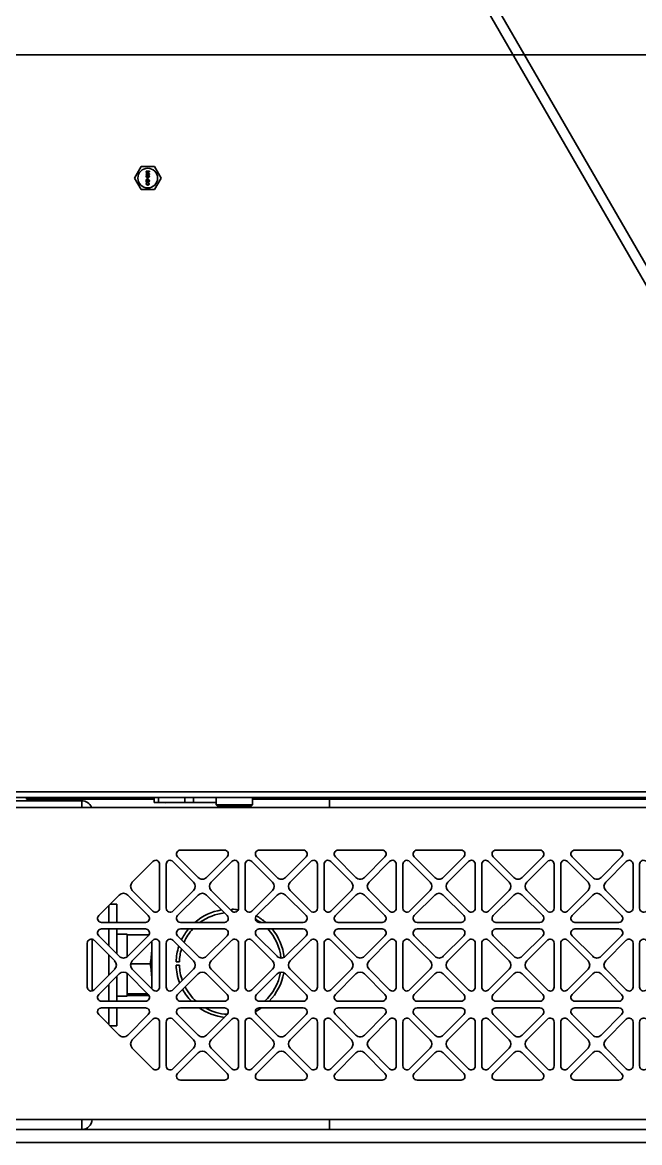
# Model space of a CAD drawing. Header units: millimetres. Extents: x 32496 to 166256, y 3504 to 23939.
# Drawn here: x 65241.1 to 65428.8, y 12300.2 to 12641 of the extents above; entities that cross this region are included whole.
import ezdxf

# ---------------------------------------------------------------- set-up
doc = ezdxf.new("R2010")
doc.units = ezdxf.units.MM
doc.layers.get('0').update_dxf_attribs({"lineweight": 35})

# ---------------------------------------------------------------- blocks, each defined once
blk = doc.blocks.new('DRGTJHYTHRTTR')
at = {"color": 7, "linetype": 'Continuous'}
blk.add_line((47579.04, -50335.69), (46024.04, -50335.69), dxfattribs=at)
blk = doc.blocks.new('8-1250')
at = {"linetype": 'Continuous'}
for p, q in [((-7852.13, -33994.26), (-7464.13, -34666.29)), ((-7852.13, -34000.26), (-7467.6, -34666.29)), ((-7771, -34377.85), (-7768.98, -34374.35)), ((-7764.93, -34374.35), (-7768.98, -34374.35)), ((-7764.93, -34374.35), (-7762.91, -34377.85)), ((-7767.45, -34375.87), (-7767.45, -34375.75)), ((-7767.45, -34375.75), (-7766.45, -34375.75)), ((-7766.67, -34375.87), (-7767.45, -34376.17)), ((-7766.67, -34375.87), (-7767.45, -34375.87)), ((-7767.45, -34376.33), (-7767.45, -34376.17)), ((-7767.45, -34376.33), (-7766.67, -34376.62)), ((-7767.45, -34376.75), (-7767.45, -34376.62)), ((-7767.45, -34376.62), (-7766.67, -34376.62)), ((-7766.45, -34376.75), (-7767.45, -34376.75)), ((-7767.43, -34377.14), (-7767.45, -34377.25)), ((-7767.45, -34377.35), (-7767.45, -34377.25)), ((-7767.45, -34377.35), (-7767.43, -34377.46)), ((-7767.37, -34377.04), (-7767.43, -34377.14)), ((-7767.43, -34377.46), (-7767.37, -34377.56)), ((-7767.28, -34376.98), (-7767.37, -34377.04)), ((-7767.37, -34377.56), (-7767.28, -34377.62)), ((-7767.35, -34376.25), (-7766.45, -34375.94)), ((-7766.45, -34376.56), (-7767.35, -34376.25)), ((-7767.35, -34377.23), (-7767.33, -34377.17)), ((-7767.35, -34377.23), (-7767.35, -34377.37)), ((-7767.33, -34377.44), (-7767.35, -34377.37)), ((-7767.33, -34377.17), (-7767.28, -34377.1)), ((-7767.28, -34377.5), (-7767.33, -34377.44)), ((-7767.18, -34376.94), (-7767.28, -34376.98)), ((-7767.28, -34377.1), (-7767.22, -34377.06)), ((-7767.22, -34377.54), (-7767.28, -34377.5)), ((-7767.28, -34377.62), (-7767.18, -34377.67)), ((-7767.22, -34377.06), (-7767.16, -34377.04)), ((-7767.16, -34377.56), (-7767.22, -34377.54)), ((-7767.03, -34376.92), (-7767.18, -34376.94)), ((-7767.07, -34377.67), (-7767.18, -34377.67)), ((-7767.09, -34377.04), (-7767.16, -34377.04)), ((-7767.16, -34377.56), (-7767.09, -34377.56)), ((-7767.09, -34377.04), (-7767.03, -34377.06)), ((-7767.03, -34377.54), (-7767.09, -34377.56)), ((-7767.07, -34377.83), (-7767.09, -34377.85)), ((-7767.07, -34377.67), (-7766.97, -34377.62)), ((-7766.94, -34377.96), (-7767.07, -34377.83)), ((-7767.03, -34376.92), (-7766.88, -34376.92)), ((-7767.03, -34377.06), (-7766.99, -34377.1)), ((-7766.99, -34377.5), (-7767.03, -34377.54)), ((-7766.99, -34377.1), (-7766.94, -34377.17)), ((-7766.94, -34377.44), (-7766.99, -34377.5)), ((-7766.97, -34377.62), (-7766.9, -34377.56)), ((-7766.94, -34377.17), (-7766.92, -34377.23)), ((-7766.92, -34377.37), (-7766.94, -34377.44)), ((-7766.82, -34377.83), (-7766.94, -34377.96)), ((-7766.84, -34377.14), (-7766.92, -34377.02)), ((-7766.88, -34377.02), (-7766.92, -34377.02)), ((-7766.92, -34377.37), (-7766.92, -34377.23)), ((-7766.9, -34377.56), (-7766.84, -34377.46)), ((-7766.73, -34376.94), (-7766.88, -34376.92)), ((-7766.88, -34377.02), (-7766.75, -34377.04)), ((-7766.82, -34377.25), (-7766.84, -34377.14)), ((-7766.84, -34377.46), (-7766.82, -34377.35)), ((-7766.82, -34377.25), (-7766.82, -34377.35)), ((-7766.8, -34377.85), (-7766.82, -34377.83)), ((-7766.75, -34377.04), (-7766.69, -34377.06)), ((-7766.62, -34376.98), (-7766.73, -34376.94)), ((-7766.69, -34377.06), (-7766.62, -34377.1)), ((-7766.62, -34377.48), (-7766.69, -34377.52)), ((-7766.69, -34377.62), (-7766.69, -34377.52)), ((-7766.69, -34377.62), (-7766.62, -34377.6)), ((-7766.54, -34377.04), (-7766.62, -34376.98)), ((-7766.62, -34377.1), (-7766.58, -34377.17)), ((-7766.58, -34377.42), (-7766.62, -34377.48)), ((-7766.62, -34377.6), (-7766.54, -34377.54)), ((-7766.58, -34377.17), (-7766.56, -34377.23)), ((-7766.56, -34377.35), (-7766.58, -34377.42)), ((-7766.56, -34377.35), (-7766.56, -34377.23)), ((-7766.48, -34377.14), (-7766.54, -34377.04)), ((-7766.54, -34377.54), (-7766.48, -34377.44)), ((-7766.45, -34377.25), (-7766.48, -34377.14)), ((-7766.48, -34377.44), (-7766.45, -34377.33)), ((-7766.45, -34375.75), (-7766.45, -34375.94)), ((-7766.45, -34376.56), (-7766.45, -34376.75)), ((-7766.45, -34377.25), (-7766.45, -34377.33)), ((-7768.98, -34381.35), (-7771, -34377.85)), ((-7767.45, -34379.04), (-7767.45, -34378.29)), ((-7767.45, -34378.29), (-7767.35, -34378.29)), ((-7767.35, -34379.04), (-7767.45, -34379.04)), ((-7767.43, -34379.46), (-7767.45, -34379.58)), ((-7767.45, -34379.58), (-7767.43, -34379.71)), ((-7767.37, -34379.35), (-7767.43, -34379.46)), ((-7767.43, -34379.71), (-7767.37, -34379.81)), ((-7767.31, -34379.29), (-7767.37, -34379.35)), ((-7767.37, -34379.81), (-7767.31, -34379.87)), ((-7766.82, -34378.87), (-7767.35, -34378.29)), ((-7767.35, -34378.46), (-7767.35, -34379.04)), ((-7767.35, -34378.46), (-7766.88, -34378.98)), ((-7767.35, -34379.58), (-7767.33, -34379.48)), ((-7767.33, -34379.69), (-7767.35, -34379.58)), ((-7767.33, -34379.48), (-7767.28, -34379.42)), ((-7767.28, -34379.75), (-7767.33, -34379.69)), ((-7767.22, -34379.25), (-7767.31, -34379.29)), ((-7767.31, -34379.87), (-7767.22, -34379.92)), ((-7767.28, -34379.42), (-7767.16, -34379.33)), ((-7767.16, -34379.83), (-7767.28, -34379.75)), ((-7767.16, -34379.23), (-7767.22, -34379.25)), ((-7767.22, -34379.92), (-7767.16, -34379.94)), ((-7767.05, -34379.21), (-7767.16, -34379.23)), ((-7767.16, -34379.33), (-7767.03, -34379.31)), ((-7767.03, -34379.85), (-7767.16, -34379.83)), ((-7767.16, -34379.94), (-7767.05, -34379.96)), ((-7767.14, -34378), (-7767.14, -34377.96)), ((-7767.14, -34377.96), (-7766.99, -34377.96)), ((-7766.99, -34378), (-7767.14, -34378)), ((-7767.09, -34377.85), (-7766.99, -34377.96)), ((-7766.99, -34378), (-7767.09, -34378.1)), ((-7767.09, -34378.1), (-7767.07, -34378.12)), ((-7767.07, -34378.12), (-7766.94, -34378)), ((-7767.05, -34379.21), (-7766.86, -34379.21)), ((-7766.86, -34379.96), (-7767.05, -34379.96)), ((-7766.88, -34379.31), (-7767.03, -34379.31)), ((-7767.03, -34379.85), (-7766.88, -34379.85)), ((-7766.94, -34378), (-7766.82, -34378.12)), ((-7766.9, -34377.96), (-7766.8, -34377.85)), ((-7766.9, -34377.96), (-7766.75, -34377.96)), ((-7766.8, -34378.1), (-7766.9, -34378)), ((-7766.75, -34378), (-7766.9, -34378)), ((-7766.88, -34378.98), (-7766.82, -34379.02)), ((-7766.88, -34379.31), (-7766.75, -34379.33)), ((-7766.75, -34379.83), (-7766.88, -34379.85)), ((-7766.75, -34379.23), (-7766.86, -34379.21)), ((-7766.86, -34379.96), (-7766.75, -34379.94)), ((-7766.82, -34378.12), (-7766.8, -34378.1)), ((-7766.73, -34378.92), (-7766.82, -34378.87)), ((-7766.82, -34379.02), (-7766.73, -34379.04)), ((-7766.75, -34377.96), (-7766.75, -34378)), ((-7766.69, -34379.25), (-7766.75, -34379.23)), ((-7766.75, -34379.33), (-7766.62, -34379.42)), ((-7766.62, -34379.75), (-7766.75, -34379.83)), ((-7766.75, -34379.94), (-7766.69, -34379.92)), ((-7766.73, -34378.92), (-7766.69, -34378.92)), ((-7766.69, -34379.04), (-7766.73, -34379.04)), ((-7766.69, -34378.42), (-7766.69, -34378.31)), ((-7766.6, -34378.33), (-7766.69, -34378.31)), ((-7766.69, -34378.42), (-7766.62, -34378.46)), ((-7766.62, -34378.87), (-7766.69, -34378.92)), ((-7766.69, -34379.04), (-7766.6, -34379.02)), ((-7766.6, -34379.29), (-7766.69, -34379.25)), ((-7766.69, -34379.92), (-7766.6, -34379.87)), ((-7766.62, -34378.46), (-7766.58, -34378.52)), ((-7766.58, -34378.81), (-7766.62, -34378.87)), ((-7766.62, -34379.42), (-7766.58, -34379.48)), ((-7766.58, -34379.69), (-7766.62, -34379.75)), ((-7766.52, -34378.42), (-7766.6, -34378.33)), ((-7766.6, -34379.02), (-7766.52, -34378.94)), ((-7766.54, -34379.35), (-7766.6, -34379.29)), ((-7766.6, -34379.87), (-7766.54, -34379.81)), ((-7766.58, -34378.52), (-7766.56, -34378.62)), ((-7766.56, -34378.71), (-7766.58, -34378.81)), ((-7766.58, -34379.48), (-7766.56, -34379.58)), ((-7766.56, -34379.58), (-7766.58, -34379.69)), ((-7766.56, -34378.71), (-7766.56, -34378.62)), ((-7766.48, -34379.46), (-7766.54, -34379.35)), ((-7766.54, -34379.81), (-7766.48, -34379.71)), ((-7766.48, -34378.5), (-7766.52, -34378.42)), ((-7766.52, -34378.94), (-7766.48, -34378.85)), ((-7766.45, -34378.64), (-7766.48, -34378.5)), ((-7766.48, -34378.85), (-7766.45, -34378.73)), ((-7766.45, -34379.58), (-7766.48, -34379.46)), ((-7766.48, -34379.71), (-7766.45, -34379.58)), ((-7766.45, -34378.64), (-7766.45, -34378.73)), ((-7762.91, -34377.85), (-7764.93, -34381.35)), ((-7768.98, -34381.35), (-7764.93, -34381.35)), ((-7841.63, -34564.59), (-7526.31, -34564.59)), ((-7787.03, -34567.29), (-7852.83, -34567.29)), ((-7525.33, -34566.29), (-7843.83, -34566.29)), ((-7803.83, -34566.29), (-7803.83, -34566.79)), ((-7764.99, -34566.79), (-7803.83, -34566.79)), ((-7787.03, -34569.29), (-7787.03, -34567.29)), ((-7764.99, -34567.86), (-7764.99, -34566.29)), ((-7764.99, -34567.86), (-7746.15, -34567.86)), ((-7763.68, -34567.86), (-7763.68, -34566.29)), ((-7755.65, -34567.86), (-7755.65, -34566.29)), ((-7753.01, -34567.86), (-7753.01, -34566.29)), ((-7746.15, -34566.29), (-7746.15, -34568.49)), ((-7745.85, -34568.79), (-7746.15, -34568.49)), ((-7746.15, -34568.49), (-7735.1, -34568.49)), ((-7735.4, -34568.79), (-7735.1, -34568.49)), ((-7735.1, -34566.29), (-7735.1, -34568.49)), ((-7525.04, -34566.79), (-7735.1, -34566.79)), ((-7711.63, -34569.29), (-7711.63, -34566.79)), ((-7523.6, -34569.29), (-7853.83, -34569.29)), ((-7745.85, -34568.79), (-7735.4, -34568.79)), ((-7743.64, -34582.29), (-7757.02, -34582.29)), ((-7719.64, -34582.29), (-7733.02, -34582.29)), ((-7695.64, -34582.29), (-7709.02, -34582.29)), ((-7671.64, -34582.29), (-7685.02, -34582.29)), ((-7647.64, -34582.29), (-7661.02, -34582.29)), ((-7623.64, -34582.29), (-7637.02, -34582.29)), ((-7757.87, -34584.34), (-7751.6, -34590.6)), ((-7749.05, -34590.6), (-7742.79, -34584.34)), ((-7733.87, -34584.34), (-7727.6, -34590.6)), ((-7725.05, -34590.6), (-7718.79, -34584.34)), ((-7709.87, -34584.34), (-7703.6, -34590.6)), ((-7701.05, -34590.6), (-7694.79, -34584.34)), ((-7685.87, -34584.34), (-7679.6, -34590.6)), ((-7677.05, -34590.6), (-7670.79, -34584.34)), ((-7661.87, -34584.34), (-7655.6, -34590.6)), ((-7653.05, -34590.6), (-7646.79, -34584.34)), ((-7637.87, -34584.34), (-7631.6, -34590.6)), ((-7629.05, -34590.6), (-7622.79, -34584.34)), ((-7765.38, -34585.75), (-7771.64, -34592.02)), ((-7763.33, -34599.98), (-7763.33, -34586.6)), ((-7761.33, -34586.6), (-7761.33, -34599.98)), ((-7753.01, -34592.02), (-7759.28, -34585.75)), ((-7741.38, -34585.75), (-7747.64, -34592.02)), ((-7739.33, -34599.98), (-7739.33, -34586.6)), ((-7737.33, -34586.6), (-7737.33, -34599.98)), ((-7729.01, -34592.02), (-7735.28, -34585.75)), ((-7717.38, -34585.75), (-7723.64, -34592.02)), ((-7715.33, -34599.98), (-7715.33, -34586.6)), ((-7713.33, -34586.6), (-7713.33, -34599.98)), ((-7705.01, -34592.02), (-7711.28, -34585.75)), ((-7693.38, -34585.75), (-7699.64, -34592.02)), ((-7691.33, -34599.98), (-7691.33, -34586.6)), ((-7689.33, -34586.6), (-7689.33, -34599.98)), ((-7681.01, -34592.02), (-7687.28, -34585.75)), ((-7669.38, -34585.75), (-7675.64, -34592.02)), ((-7667.33, -34599.98), (-7667.33, -34586.6)), ((-7665.33, -34586.6), (-7665.33, -34599.98)), ((-7657.01, -34592.02), (-7663.28, -34585.75)), ((-7645.38, -34585.75), (-7651.64, -34592.02)), ((-7643.33, -34599.98), (-7643.33, -34586.6)), ((-7641.33, -34586.6), (-7641.33, -34599.98)), ((-7633.01, -34592.02), (-7639.28, -34585.75)), ((-7621.38, -34585.75), (-7627.64, -34592.02)), ((-7619.33, -34599.98), (-7619.33, -34586.6)), ((-7617.33, -34586.6), (-7617.33, -34599.98)), ((-7771.64, -34594.56), (-7765.38, -34600.83)), ((-7759.28, -34600.83), (-7753.01, -34594.56)), ((-7747.64, -34594.56), (-7741.38, -34600.83)), ((-7735.28, -34600.83), (-7729.01, -34594.56)), ((-7723.64, -34594.56), (-7717.38, -34600.83)), ((-7711.28, -34600.83), (-7705.01, -34594.56)), ((-7699.64, -34594.56), (-7693.38, -34600.83)), ((-7687.28, -34600.83), (-7681.01, -34594.56)), ((-7675.64, -34594.56), (-7669.38, -34600.83)), ((-7663.28, -34600.83), (-7657.01, -34594.56)), ((-7651.64, -34594.56), (-7645.38, -34600.83)), ((-7639.28, -34600.83), (-7633.01, -34594.56)), ((-7627.64, -34594.56), (-7621.38, -34600.83)), ((-7775.6, -34595.98), (-7781.87, -34602.24)), ((-7778.83, -34599.2), (-7778.83, -34604.29)), ((-7776.33, -34598.79), (-7778.41, -34598.79)), ((-7776.33, -34604.29), (-7776.33, -34598.79)), ((-7766.79, -34602.24), (-7773.05, -34595.98)), ((-7751.6, -34595.98), (-7757.87, -34602.24)), ((-7742.79, -34602.24), (-7749.05, -34595.98)), ((-7727.6, -34595.98), (-7733.87, -34602.24)), ((-7718.79, -34602.24), (-7725.05, -34595.98)), ((-7703.6, -34595.98), (-7709.87, -34602.24)), ((-7694.79, -34602.24), (-7701.05, -34595.98)), ((-7679.6, -34595.98), (-7685.87, -34602.24)), ((-7670.79, -34602.24), (-7677.05, -34595.98)), ((-7655.6, -34595.98), (-7661.87, -34602.24)), ((-7646.79, -34602.24), (-7653.05, -34595.98)), ((-7631.6, -34595.98), (-7637.87, -34602.24)), ((-7622.79, -34602.24), (-7629.05, -34595.98)), ((-7741.33, -34600.3), (-7741.33, -34600.87)), ((-7781.02, -34604.29), (-7767.64, -34604.29)), ((-7757.02, -34604.29), (-7743.64, -34604.29)), ((-7733.02, -34604.29), (-7719.64, -34604.29)), ((-7709.02, -34604.29), (-7695.64, -34604.29)), ((-7685.02, -34604.29), (-7671.64, -34604.29)), ((-7661.02, -34604.29), (-7647.64, -34604.29)), ((-7637.02, -34604.29), (-7623.64, -34604.29)), ((-7783.83, -34609.45), (-7783.83, -34625.13)), ((-7781.87, -34608.34), (-7775.6, -34614.6)), ((-7767.64, -34606.29), (-7781.02, -34606.29)), ((-7778.83, -34606.29), (-7778.83, -34611.37)), ((-7776.33, -34613.87), (-7776.33, -34606.29)), ((-7776.33, -34607.84), (-7773.23, -34607.84)), ((-7773.23, -34608.09), (-7773.23, -34607.84)), ((-7773.23, -34608.09), (-7773.23, -34610.06)), ((-7766.6, -34608.09), (-7773.23, -34608.09)), ((-7773.05, -34614.6), (-7766.79, -34608.34)), ((-7757.87, -34608.34), (-7751.6, -34614.6)), ((-7743.64, -34606.29), (-7757.02, -34606.29)), ((-7749.05, -34614.6), (-7742.79, -34608.34)), ((-7733.87, -34608.34), (-7727.6, -34614.6)), ((-7719.64, -34606.29), (-7733.02, -34606.29)), ((-7725.05, -34614.6), (-7718.79, -34608.34)), ((-7709.87, -34608.34), (-7703.6, -34614.6)), ((-7695.64, -34606.29), (-7709.02, -34606.29)), ((-7701.05, -34614.6), (-7694.79, -34608.34)), ((-7685.87, -34608.34), (-7679.6, -34614.6)), ((-7671.64, -34606.29), (-7685.02, -34606.29)), ((-7677.05, -34614.6), (-7670.79, -34608.34)), ((-7661.87, -34608.34), (-7655.6, -34614.6)), ((-7647.64, -34606.29), (-7661.02, -34606.29)), ((-7653.05, -34614.6), (-7646.79, -34608.34)), ((-7637.87, -34608.34), (-7631.6, -34614.6)), ((-7623.64, -34606.29), (-7637.02, -34606.29)), ((-7629.05, -34614.6), (-7622.79, -34608.34)), ((-7785.33, -34610.6), (-7785.33, -34623.98)), ((-7777.01, -34616.02), (-7783.28, -34609.75)), ((-7773.23, -34614.74), (-7773.23, -34610.06)), ((-7765.38, -34609.75), (-7771.64, -34616.02)), ((-7765.73, -34624.47), (-7765.73, -34610.1)), ((-7763.33, -34623.98), (-7763.33, -34610.6)), ((-7761.33, -34610.6), (-7761.33, -34623.98)), ((-7753.01, -34616.02), (-7759.28, -34609.75)), ((-7741.38, -34609.75), (-7747.64, -34616.02)), ((-7739.33, -34623.98), (-7739.33, -34610.6)), ((-7737.33, -34610.6), (-7737.33, -34623.98)), ((-7729.01, -34616.02), (-7735.28, -34609.75)), ((-7717.38, -34609.75), (-7723.64, -34616.02)), ((-7715.33, -34623.98), (-7715.33, -34610.6)), ((-7713.33, -34610.6), (-7713.33, -34623.98)), ((-7705.01, -34616.02), (-7711.28, -34609.75)), ((-7693.38, -34609.75), (-7699.64, -34616.02)), ((-7691.33, -34623.98), (-7691.33, -34610.6)), ((-7689.33, -34610.6), (-7689.33, -34623.98)), ((-7681.01, -34616.02), (-7687.28, -34609.75)), ((-7669.38, -34609.75), (-7675.64, -34616.02)), ((-7667.33, -34623.98), (-7667.33, -34610.6)), ((-7665.33, -34610.6), (-7665.33, -34623.98)), ((-7657.01, -34616.02), (-7663.28, -34609.75)), ((-7645.38, -34609.75), (-7651.64, -34616.02)), ((-7643.33, -34623.98), (-7643.33, -34610.6)), ((-7641.33, -34610.6), (-7641.33, -34623.98)), ((-7633.01, -34616.02), (-7639.28, -34609.75)), ((-7621.38, -34609.75), (-7627.64, -34616.02)), ((-7619.33, -34623.98), (-7619.33, -34610.6)), ((-7617.33, -34610.6), (-7617.33, -34623.98)), ((-7778.83, -34614.2), (-7778.83, -34620.37)), ((-7758.32, -34616.29), (-7757.32, -34616.29)), ((-7783.28, -34624.83), (-7777.01, -34618.56)), ((-7766.23, -34616.87), (-7772.11, -34616.87)), ((-7771.64, -34618.56), (-7765.38, -34624.83)), ((-7759.28, -34624.83), (-7753.01, -34618.56)), ((-7757.32, -34617.29), (-7758.32, -34617.29)), ((-7747.64, -34618.56), (-7741.38, -34624.83)), ((-7735.28, -34624.83), (-7729.01, -34618.56)), ((-7723.64, -34618.56), (-7717.38, -34624.83)), ((-7711.28, -34624.83), (-7705.01, -34618.56)), ((-7699.64, -34618.56), (-7693.38, -34624.83)), ((-7687.28, -34624.83), (-7681.01, -34618.56)), ((-7675.64, -34618.56), (-7669.38, -34624.83)), ((-7663.28, -34624.83), (-7657.01, -34618.56)), ((-7651.64, -34618.56), (-7645.38, -34624.83)), ((-7639.28, -34624.83), (-7633.01, -34618.56)), ((-7627.64, -34618.56), (-7621.38, -34624.83)), ((-7775.6, -34619.98), (-7781.87, -34626.24)), ((-7778.83, -34623.2), (-7778.83, -34628.29)), ((-7776.33, -34628.29), (-7776.33, -34620.7)), ((-7773.23, -34623.98), (-7773.23, -34619.83)), ((-7766.79, -34626.24), (-7773.05, -34619.98)), ((-7751.6, -34619.98), (-7757.87, -34626.24)), ((-7742.79, -34626.24), (-7749.05, -34619.98)), ((-7727.6, -34619.98), (-7733.87, -34626.24)), ((-7718.79, -34626.24), (-7725.05, -34619.98)), ((-7703.6, -34619.98), (-7709.87, -34626.24)), ((-7694.79, -34626.24), (-7701.05, -34619.98)), ((-7679.6, -34619.98), (-7685.87, -34626.24)), ((-7670.79, -34626.24), (-7677.05, -34619.98)), ((-7655.6, -34619.98), (-7661.87, -34626.24)), ((-7646.79, -34626.24), (-7653.05, -34619.98)), ((-7631.6, -34619.98), (-7637.87, -34626.24)), ((-7622.79, -34626.24), (-7629.05, -34619.98)), ((-7773.23, -34626.17), (-7773.23, -34623.98)), ((-7766.96, -34626.07), (-7773.23, -34626.07)), ((-7773.23, -34626.74), (-7773.23, -34626.17)), ((-7766.6, -34626.49), (-7773.23, -34626.49)), ((-7781.02, -34628.29), (-7767.64, -34628.29)), ((-7776.33, -34626.74), (-7773.23, -34626.74)), ((-7757.02, -34628.29), (-7743.64, -34628.29)), ((-7733.02, -34628.29), (-7719.64, -34628.29)), ((-7709.02, -34628.29), (-7695.64, -34628.29)), ((-7685.02, -34628.29), (-7671.64, -34628.29)), ((-7661.02, -34628.29), (-7647.64, -34628.29)), ((-7637.02, -34628.29), (-7623.64, -34628.29)), ((-7781.87, -34632.34), (-7775.6, -34638.6)), ((-7767.64, -34630.29), (-7781.02, -34630.29)), ((-7778.83, -34630.29), (-7778.83, -34635.37)), ((-7776.33, -34635.79), (-7776.33, -34630.29)), ((-7773.05, -34638.6), (-7766.79, -34632.34)), ((-7757.87, -34632.34), (-7751.6, -34638.6)), ((-7743.64, -34630.29), (-7757.02, -34630.29)), ((-7749.05, -34638.6), (-7742.79, -34632.34)), ((-7733.87, -34632.34), (-7727.6, -34638.6)), ((-7719.64, -34630.29), (-7733.02, -34630.29)), ((-7725.05, -34638.6), (-7718.79, -34632.34)), ((-7709.87, -34632.34), (-7703.6, -34638.6)), ((-7695.64, -34630.29), (-7709.02, -34630.29)), ((-7701.05, -34638.6), (-7694.79, -34632.34)), ((-7685.87, -34632.34), (-7679.6, -34638.6)), ((-7671.64, -34630.29), (-7685.02, -34630.29)), ((-7677.05, -34638.6), (-7670.79, -34632.34)), ((-7661.87, -34632.34), (-7655.6, -34638.6)), ((-7647.64, -34630.29), (-7661.02, -34630.29)), ((-7653.05, -34638.6), (-7646.79, -34632.34)), ((-7637.87, -34632.34), (-7631.6, -34638.6)), ((-7623.64, -34630.29), (-7637.02, -34630.29)), ((-7629.05, -34638.6), (-7622.79, -34632.34)), ((-7776.33, -34635.79), (-7778.41, -34635.79)), ((-7765.38, -34633.75), (-7771.64, -34640.02)), ((-7763.33, -34647.98), (-7763.33, -34634.6)), ((-7761.33, -34634.6), (-7761.33, -34647.98)), ((-7753.01, -34640.02), (-7759.28, -34633.75)), ((-7741.38, -34633.75), (-7747.64, -34640.02)), ((-7739.33, -34647.98), (-7739.33, -34634.6)), ((-7737.33, -34634.6), (-7737.33, -34647.98)), ((-7729.01, -34640.02), (-7735.28, -34633.75)), ((-7717.38, -34633.75), (-7723.64, -34640.02)), ((-7715.33, -34647.98), (-7715.33, -34634.6)), ((-7713.33, -34634.6), (-7713.33, -34647.98)), ((-7705.01, -34640.02), (-7711.28, -34633.75)), ((-7693.38, -34633.75), (-7699.64, -34640.02)), ((-7691.33, -34647.98), (-7691.33, -34634.6)), ((-7689.33, -34634.6), (-7689.33, -34647.98)), ((-7681.01, -34640.02), (-7687.28, -34633.75)), ((-7669.38, -34633.75), (-7675.64, -34640.02)), ((-7667.33, -34647.98), (-7667.33, -34634.6)), ((-7665.33, -34634.6), (-7665.33, -34647.98)), ((-7657.01, -34640.02), (-7663.28, -34633.75)), ((-7645.38, -34633.75), (-7651.64, -34640.02)), ((-7643.33, -34647.98), (-7643.33, -34634.6)), ((-7641.33, -34634.6), (-7641.33, -34647.98)), ((-7633.01, -34640.02), (-7639.28, -34633.75)), ((-7621.38, -34633.75), (-7627.64, -34640.02)), ((-7619.33, -34647.98), (-7619.33, -34634.6)), ((-7617.33, -34634.6), (-7617.33, -34647.98)), ((-7771.64, -34642.56), (-7765.38, -34648.83)), ((-7759.28, -34648.83), (-7753.01, -34642.56)), ((-7747.64, -34642.56), (-7741.38, -34648.83)), ((-7735.28, -34648.83), (-7729.01, -34642.56)), ((-7723.64, -34642.56), (-7717.38, -34648.83)), ((-7711.28, -34648.83), (-7705.01, -34642.56)), ((-7699.64, -34642.56), (-7693.38, -34648.83)), ((-7687.28, -34648.83), (-7681.01, -34642.56)), ((-7675.64, -34642.56), (-7669.38, -34648.83)), ((-7663.28, -34648.83), (-7657.01, -34642.56)), ((-7651.64, -34642.56), (-7645.38, -34648.83)), ((-7639.28, -34648.83), (-7633.01, -34642.56)), ((-7627.64, -34642.56), (-7621.38, -34648.83)), ((-7751.6, -34643.98), (-7757.87, -34650.24)), ((-7742.79, -34650.24), (-7749.05, -34643.98)), ((-7727.6, -34643.98), (-7733.87, -34650.24)), ((-7718.79, -34650.24), (-7725.05, -34643.98)), ((-7703.6, -34643.98), (-7709.87, -34650.24)), ((-7694.79, -34650.24), (-7701.05, -34643.98)), ((-7679.6, -34643.98), (-7685.87, -34650.24)), ((-7670.79, -34650.24), (-7677.05, -34643.98)), ((-7655.6, -34643.98), (-7661.87, -34650.24)), ((-7646.79, -34650.24), (-7653.05, -34643.98)), ((-7631.6, -34643.98), (-7637.87, -34650.24)), ((-7622.79, -34650.24), (-7629.05, -34643.98)), ((-7757.02, -34652.29), (-7743.64, -34652.29)), ((-7733.02, -34652.29), (-7719.64, -34652.29)), ((-7709.02, -34652.29), (-7695.64, -34652.29)), ((-7685.02, -34652.29), (-7671.64, -34652.29)), ((-7661.02, -34652.29), (-7647.64, -34652.29)), ((-7637.02, -34652.29), (-7623.64, -34652.29)), ((-7507.6, -34667.29), (-7857.13, -34667.29)), ((-7468.75, -34664.29), (-7853.83, -34664.29)), ((-7787.03, -34664.29), (-7787.03, -34667.29)), ((-7711.63, -34667.29), (-7711.63, -34664.29)), ((-7001.13, -34671.29), (-7907.13, -34671.29))]:
    blk.add_line(p, q, dxfattribs=at)
blk.add_circle((-7766.95, -34377.85), 3, dxfattribs=at)
for centre, radius, start, end in [((-7787.03, -34570.49), 3.2, 22.1477, 90), ((-7757.02, -34583.49), 1.2, 90, 225), ((-7743.64, -34583.49), 1.2, 315, 90), ((-7733.02, -34583.49), 1.2, 90, 225), ((-7719.64, -34583.49), 1.2, 315, 90), ((-7709.02, -34583.49), 1.2, 90, 225), ((-7695.64, -34583.49), 1.2, 315, 90), ((-7685.02, -34583.49), 1.2, 90, 225), ((-7671.64, -34583.49), 1.2, 315, 90), ((-7661.02, -34583.49), 1.2, 90, 225), ((-7647.64, -34583.49), 1.2, 315, 90), ((-7637.02, -34583.49), 1.2, 90, 225), ((-7623.64, -34583.49), 1.2, 315, 90), ((-7764.53, -34586.6), 1.2, 0, 135), ((-7760.13, -34586.6), 1.2, 45, 180), ((-7740.53, -34586.6), 1.2, 0, 135), ((-7736.13, -34586.6), 1.2, 45, 180), ((-7716.53, -34586.6), 1.2, 0, 135), ((-7712.13, -34586.6), 1.2, 45, 180), ((-7692.53, -34586.6), 1.2, 0, 135), ((-7688.13, -34586.6), 1.2, 45, 180), ((-7668.53, -34586.6), 1.2, 0, 135), ((-7664.13, -34586.6), 1.2, 45, 180), ((-7644.53, -34586.6), 1.2, 0, 135), ((-7640.13, -34586.6), 1.2, 45, 180), ((-7620.53, -34586.6), 1.2, 0, 135), ((-7616.13, -34586.6), 1.2, 45, 180), ((-7770.37, -34593.29), 1.8, 135, 225), ((-7754.29, -34593.29), 1.8, 315, 45), ((-7750.33, -34589.33), 1.8, 225, 315), ((-7746.37, -34593.29), 1.8, 135, 225), ((-7730.29, -34593.29), 1.8, 315, 45), ((-7726.33, -34589.33), 1.8, 225, 315), ((-7722.37, -34593.29), 1.8, 135, 225), ((-7706.29, -34593.29), 1.8, 315, 45), ((-7702.33, -34589.33), 1.8, 225, 315), ((-7698.37, -34593.29), 1.8, 135, 225), ((-7682.29, -34593.29), 1.8, 315, 45), ((-7678.33, -34589.33), 1.8, 225, 315), ((-7674.37, -34593.29), 1.8, 135, 225), ((-7658.29, -34593.29), 1.8, 315, 45), ((-7654.33, -34589.33), 1.8, 225, 315), ((-7650.37, -34593.29), 1.8, 135, 225), ((-7634.29, -34593.29), 1.8, 315, 45), ((-7630.33, -34589.33), 1.8, 225, 315), ((-7626.37, -34593.29), 1.8, 135, 225), ((-7774.33, -34597.25), 1.8, 45, 135), ((-7750.33, -34597.25), 1.8, 45, 135), ((-7726.33, -34597.25), 1.8, 45, 135), ((-7702.33, -34597.25), 1.8, 45, 135), ((-7678.33, -34597.25), 1.8, 45, 135), ((-7654.33, -34597.25), 1.8, 45, 135), ((-7630.33, -34597.25), 1.8, 45, 135), ((-7781.02, -34603.09), 1.2, 135, 270), ((-7767.64, -34603.09), 1.2, 270, 45), ((-7764.53, -34599.98), 1.2, 225, 0), ((-7760.13, -34599.98), 1.2, 180, 315), ((-7757.02, -34603.09), 1.2, 135, 270), ((-7741.83, -34616.79), 16.5, 99.3509, 130.6683), ((-7741.83, -34616.79), 15.5, 96.6565, 126.1377), ((-7743.64, -34603.09), 1.2, 270, 45), ((-7740.53, -34599.98), 1.2, 225, 0), ((-7741.83, -34616.79), 16.5, 81.6555, 88.2635), ((-7736.13, -34599.98), 1.2, 180, 315), ((-7733.02, -34603.09), 1.2, 135, 270), ((-7741.83, -34616.79), 16.5, 49.3326, 61.3742), ((-7719.64, -34603.09), 1.2, 270, 45), ((-7716.53, -34599.98), 1.2, 225, 0), ((-7712.13, -34599.98), 1.2, 180, 315), ((-7709.02, -34603.09), 1.2, 135, 270), ((-7695.64, -34603.09), 1.2, 270, 45), ((-7692.53, -34599.98), 1.2, 225, 0), ((-7688.13, -34599.98), 1.2, 180, 315), ((-7685.02, -34603.09), 1.2, 135, 270), ((-7671.64, -34603.09), 1.2, 270, 45), ((-7668.53, -34599.98), 1.2, 225, 0), ((-7664.13, -34599.98), 1.2, 180, 315), ((-7661.02, -34603.09), 1.2, 135, 270), ((-7647.64, -34603.09), 1.2, 270, 45), ((-7644.53, -34599.98), 1.2, 225, 0), ((-7640.13, -34599.98), 1.2, 180, 315), ((-7637.02, -34603.09), 1.2, 135, 270), ((-7623.64, -34603.09), 1.2, 270, 45), ((-7620.53, -34599.98), 1.2, 225, 0), ((-7616.13, -34599.98), 1.2, 180, 315), ((-7741.83, -34616.79), 15.5, 53.8624, 60.4118), ((-7784.13, -34610.6), 1.2, 45, 180), ((-7781.02, -34607.49), 1.2, 90, 225), ((-7767.64, -34607.49), 1.2, 315, 90), ((-7764.53, -34610.6), 1.2, 0, 135), ((-7760.13, -34610.6), 1.2, 45, 180), ((-7757.02, -34607.49), 1.2, 90, 225), ((-7741.83, -34616.79), 16.5, 140.4498, 153.9785), ((-7741.83, -34616.79), 15.5, 137.2859, 155.2721), ((-7743.64, -34607.49), 1.2, 315, 90), ((-7740.53, -34610.6), 1.2, 0, 135), ((-7736.13, -34610.6), 1.2, 45, 180), ((-7733.02, -34607.49), 1.2, 90, 225), ((-7741.83, -34616.79), 15.5, 6.1975, 42.7133), ((-7741.83, -34616.79), 16.5, 6.6065, 39.5497), ((-7719.64, -34607.49), 1.2, 315, 90), ((-7716.53, -34610.6), 1.2, 0, 135), ((-7712.13, -34610.6), 1.2, 45, 180), ((-7709.02, -34607.49), 1.2, 90, 225), ((-7695.64, -34607.49), 1.2, 315, 90), ((-7692.53, -34610.6), 1.2, 0, 135), ((-7688.13, -34610.6), 1.2, 45, 180), ((-7685.02, -34607.49), 1.2, 90, 225), ((-7671.64, -34607.49), 1.2, 315, 90), ((-7668.53, -34610.6), 1.2, 0, 135), ((-7664.13, -34610.6), 1.2, 45, 180), ((-7661.02, -34607.49), 1.2, 90, 225), ((-7647.64, -34607.49), 1.2, 315, 90), ((-7644.53, -34610.6), 1.2, 0, 135), ((-7640.13, -34610.6), 1.2, 45, 180), ((-7637.02, -34607.49), 1.2, 90, 225), ((-7623.64, -34607.49), 1.2, 315, 90), ((-7620.53, -34610.6), 1.2, 0, 135), ((-7616.13, -34610.6), 1.2, 45, 180), ((-7741.83, -34616.79), 16.5, 161.5407, 178.2635), ((-7741.83, -34616.79), 15.5, 163.4078, 178.1514), ((-7778.29, -34617.29), 1.8, 315, 45), ((-7774.33, -34613.33), 1.8, 225, 315), ((-7770.37, -34617.29), 1.8, 135, 225), ((-7754.29, -34617.29), 1.8, 315, 45), ((-7750.33, -34613.33), 1.8, 225, 315), ((-7746.37, -34617.29), 1.8, 135, 225), ((-7730.29, -34617.29), 1.8, 315, 45), ((-7726.33, -34613.33), 1.8, 225, 315), ((-7722.37, -34617.29), 1.8, 135, 225), ((-7706.29, -34617.29), 1.8, 315, 45), ((-7702.33, -34613.33), 1.8, 225, 315), ((-7698.37, -34617.29), 1.8, 135, 225), ((-7682.29, -34617.29), 1.8, 315, 45), ((-7678.33, -34613.33), 1.8, 225, 315), ((-7674.37, -34617.29), 1.8, 135, 225), ((-7658.29, -34617.29), 1.8, 315, 45), ((-7654.33, -34613.33), 1.8, 225, 315), ((-7650.37, -34617.29), 1.8, 135, 225), ((-7634.29, -34617.29), 1.8, 315, 45), ((-7630.33, -34613.33), 1.8, 225, 315), ((-7626.37, -34617.29), 1.8, 135, 225), ((-7774.33, -34621.25), 1.8, 45, 135), ((-7741.83, -34616.79), 16.5, 181.7365, 201.1879), ((-7741.83, -34616.79), 15.5, 181.8486, 199.5482), ((-7750.33, -34621.25), 1.8, 45, 135), ((-7741.83, -34616.79), 15.5, 312.0115, 350.0123), ((-7741.83, -34616.79), 16.5, 315.7805, 350.1391), ((-7726.33, -34621.25), 1.8, 45, 135), ((-7702.33, -34621.25), 1.8, 45, 135), ((-7678.33, -34621.25), 1.8, 45, 135), ((-7654.33, -34621.25), 1.8, 45, 135), ((-7630.33, -34621.25), 1.8, 45, 135), ((-7784.13, -34623.98), 1.2, 180, 315), ((-7781.02, -34627.09), 1.2, 135, 270), ((-7767.64, -34627.09), 1.2, 270, 45), ((-7764.53, -34623.98), 1.2, 225, 0), ((-7760.13, -34623.98), 1.2, 180, 315), ((-7757.02, -34627.09), 1.2, 135, 270), ((-7741.83, -34616.79), 16.5, 208.5838, 224.2208), ((-7741.83, -34616.79), 15.5, 207.5014, 227.9882), ((-7743.64, -34627.09), 1.2, 270, 45), ((-7740.53, -34623.98), 1.2, 225, 0), ((-7736.13, -34623.98), 1.2, 180, 315), ((-7733.02, -34627.09), 1.2, 135, 270), ((-7719.64, -34627.09), 1.2, 270, 45), ((-7716.53, -34623.98), 1.2, 225, 0), ((-7712.13, -34623.98), 1.2, 180, 315), ((-7709.02, -34627.09), 1.2, 135, 270), ((-7695.64, -34627.09), 1.2, 270, 45), ((-7692.53, -34623.98), 1.2, 225, 0), ((-7688.13, -34623.98), 1.2, 180, 315), ((-7685.02, -34627.09), 1.2, 135, 270), ((-7671.64, -34627.09), 1.2, 270, 45), ((-7668.53, -34623.98), 1.2, 225, 0), ((-7664.13, -34623.98), 1.2, 180, 315), ((-7661.02, -34627.09), 1.2, 135, 270), ((-7647.64, -34627.09), 1.2, 270, 45), ((-7644.53, -34623.98), 1.2, 225, 0), ((-7640.13, -34623.98), 1.2, 180, 315), ((-7637.02, -34627.09), 1.2, 135, 270), ((-7623.64, -34627.09), 1.2, 270, 45), ((-7620.53, -34623.98), 1.2, 225, 0), ((-7616.13, -34623.98), 1.2, 180, 315), ((-7781.02, -34631.49), 1.2, 90, 225), ((-7767.64, -34631.49), 1.2, 315, 90), ((-7764.53, -34634.6), 1.2, 0, 135), ((-7760.13, -34634.6), 1.2, 45, 180), ((-7757.02, -34631.49), 1.2, 90, 225), ((-7741.83, -34616.79), 16.5, 235.0154, 263.7378), ((-7741.83, -34616.79), 15.5, 240.7177, 266.6995), ((-7743.64, -34631.49), 1.2, 315, 90), ((-7740.53, -34634.6), 1.2, 0, 135), ((-7736.13, -34634.6), 1.2, 45, 180), ((-7733.02, -34631.49), 1.2, 90, 225), ((-7741.83, -34616.79), 16.5, 297.5078, 304.9849), ((-7719.64, -34631.49), 1.2, 315, 90), ((-7716.53, -34634.6), 1.2, 0, 135), ((-7712.13, -34634.6), 1.2, 45, 180), ((-7709.02, -34631.49), 1.2, 90, 225), ((-7695.64, -34631.49), 1.2, 315, 90), ((-7692.53, -34634.6), 1.2, 0, 135), ((-7688.13, -34634.6), 1.2, 45, 180), ((-7685.02, -34631.49), 1.2, 90, 225), ((-7671.64, -34631.49), 1.2, 315, 90), ((-7668.53, -34634.6), 1.2, 0, 135), ((-7664.13, -34634.6), 1.2, 45, 180), ((-7661.02, -34631.49), 1.2, 90, 225), ((-7647.64, -34631.49), 1.2, 315, 90), ((-7644.53, -34634.6), 1.2, 0, 135), ((-7640.13, -34634.6), 1.2, 45, 180), ((-7637.02, -34631.49), 1.2, 90, 225), ((-7623.64, -34631.49), 1.2, 315, 90), ((-7620.53, -34634.6), 1.2, 0, 135), ((-7616.13, -34634.6), 1.2, 45, 180), ((-7774.33, -34637.33), 1.8, 225, 315), ((-7770.37, -34641.29), 1.8, 135, 225), ((-7754.29, -34641.29), 1.8, 315, 45), ((-7750.33, -34637.33), 1.8, 225, 315), ((-7746.37, -34641.29), 1.8, 135, 225), ((-7730.29, -34641.29), 1.8, 315, 45), ((-7726.33, -34637.33), 1.8, 225, 315), ((-7722.37, -34641.29), 1.8, 135, 225), ((-7706.29, -34641.29), 1.8, 315, 45), ((-7702.33, -34637.33), 1.8, 225, 315), ((-7698.37, -34641.29), 1.8, 135, 225), ((-7682.29, -34641.29), 1.8, 315, 45), ((-7678.33, -34637.33), 1.8, 225, 315), ((-7674.37, -34641.29), 1.8, 135, 225), ((-7658.29, -34641.29), 1.8, 315, 45), ((-7654.33, -34637.33), 1.8, 225, 315), ((-7650.37, -34641.29), 1.8, 135, 225), ((-7634.29, -34641.29), 1.8, 315, 45), ((-7630.33, -34637.33), 1.8, 225, 315), ((-7626.37, -34641.29), 1.8, 135, 225), ((-7750.33, -34645.25), 1.8, 45, 135), ((-7726.33, -34645.25), 1.8, 45, 135), ((-7702.33, -34645.25), 1.8, 45, 135), ((-7678.33, -34645.25), 1.8, 45, 135), ((-7654.33, -34645.25), 1.8, 45, 135), ((-7630.33, -34645.25), 1.8, 45, 135), ((-7764.53, -34647.98), 1.2, 225, 0), ((-7760.13, -34647.98), 1.2, 180, 315), ((-7757.02, -34651.09), 1.2, 135, 270), ((-7743.64, -34651.09), 1.2, 270, 45), ((-7740.53, -34647.98), 1.2, 225, 0), ((-7736.13, -34647.98), 1.2, 180, 315), ((-7733.02, -34651.09), 1.2, 135, 270), ((-7719.64, -34651.09), 1.2, 270, 45), ((-7716.53, -34647.98), 1.2, 225, 0), ((-7712.13, -34647.98), 1.2, 180, 315), ((-7709.02, -34651.09), 1.2, 135, 270), ((-7695.64, -34651.09), 1.2, 270, 45), ((-7692.53, -34647.98), 1.2, 225, 0), ((-7688.13, -34647.98), 1.2, 180, 315), ((-7685.02, -34651.09), 1.2, 135, 270), ((-7671.64, -34651.09), 1.2, 270, 45), ((-7668.53, -34647.98), 1.2, 225, 0), ((-7664.13, -34647.98), 1.2, 180, 315), ((-7661.02, -34651.09), 1.2, 135, 270), ((-7647.64, -34651.09), 1.2, 270, 45), ((-7644.53, -34647.98), 1.2, 225, 0), ((-7640.13, -34647.98), 1.2, 180, 315), ((-7637.02, -34651.09), 1.2, 135, 270), ((-7623.64, -34651.09), 1.2, 270, 45), ((-7620.53, -34647.98), 1.2, 225, 0), ((-7616.13, -34647.98), 1.2, 180, 315), ((-7787.03, -34664.09), 3.2, 270, 356.345)]:
    blk.add_arc(centre, radius, start, end, dxfattribs=at)
for points, knots in [([(-7761.53, -34567.96), (-7761.53, -34567.96), (-7761.54, -34567.96), (-7761.53, -34567.95), (-7761.53, -34567.95)], [0, 0, 0, 0, 0.500735, 1, 1, 1, 1]), ([(-7747.12, -34568.47), (-7747.12, -34568.46), (-7747.12, -34568.46), (-7747.12, -34568.46), (-7747.12, -34568.45)], [0, 0, 0, 0, 0.500641, 1, 1, 1, 1]), ([(-7766.23, -34616.87), (-7766.08, -34616.15), (-7765.82, -34614.69), (-7765.73, -34613.21), (-7765.73, -34612.48)], [0, 0, 0, 0, 0.500908, 1, 1, 1, 1]), ([(-7765.73, -34621.47), (-7765.73, -34620.7), (-7765.82, -34619.15), (-7766.08, -34617.63), (-7766.23, -34616.87)], [0, 0, 0, 0, 0.499364, 1, 1, 1, 1])]:
    blk.add_open_spline(points, degree=3, knots=knots, dxfattribs=at)

msp = doc.modelspace()

# ---------------------------------------------------------------- block references
at = {"color": 6}
msp.add_blockref('8-1250', (73046.131, 46971.457), dxfattribs=at)
msp.add_blockref('DRGTJHYTHRTTR', (17920.951, 62966.819))

doc.saveas('drawing.dxf')
